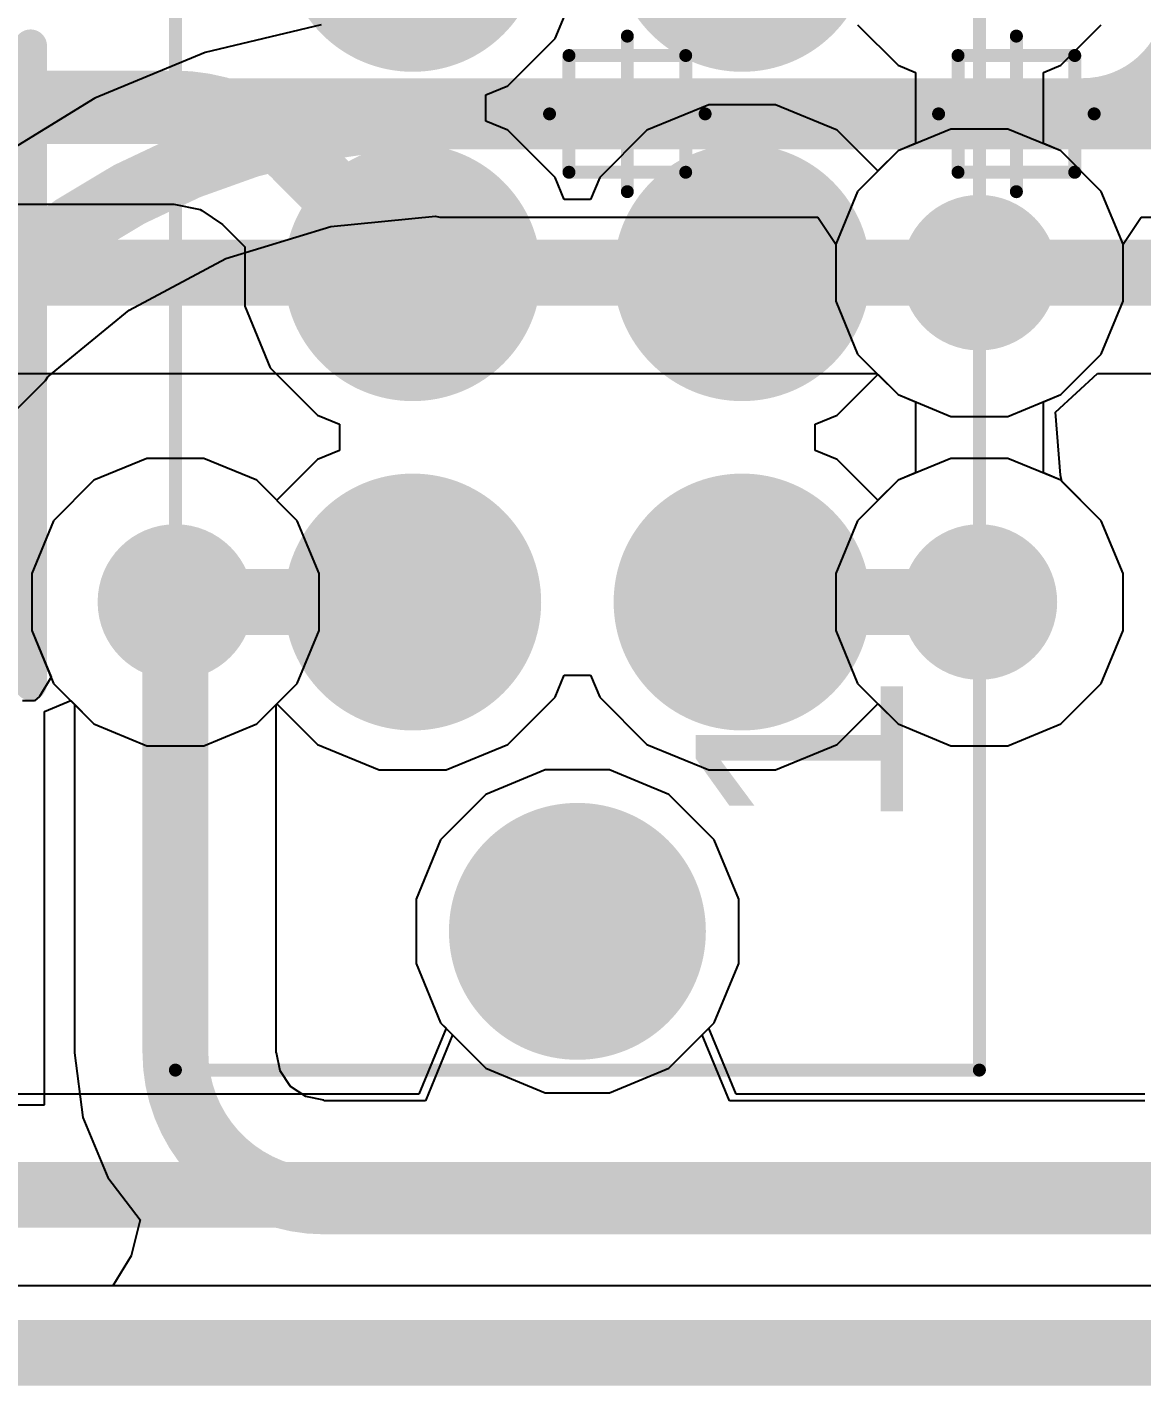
# Model space of a CAD drawing. Header units: inches. Extents: x -0.01 to 2.44, y -0.01 to 2.26.
# Drawn here: x 1.3875 to 1.5567, y -0.005 to 0.2013 of the extents above; entities that cross this region are included whole.
import ezdxf

# ---------------------------------------------------------------- set-up
doc = ezdxf.new("R2010")
doc.units = ezdxf.units.IN
doc.header["$MEASUREMENT"] = 0
for name, color, linetype in [('Board Outline', 216, 'Continuous'), ('Bottom Layer', 5, 'Continuous'), ('Bottom Solder', 6, 'Continuous'), ('GROUND', 16, 'Continuous'), ('Multi-Layer', 9, 'Continuous'), ('Pad Holes', 156, 'Continuous'), ('POWER', 76, 'Continuous'), ('SIGNAL1', 90, 'Continuous'), ('SIGNAL2', 156, 'Continuous'), ('Top Assembly', 56, 'Continuous'), ('Top Component Center', 56, 'Continuous'), ('Top Layer', 1, 'Continuous'), ('Top Overlay', 2, 'Continuous'), ('Top Paste', 8, 'Continuous'), ('Top Solder', 216, 'Continuous'), ('Via Holes', 16, 'Continuous')]:
    doc.layers.add(name, color=color, linetype=linetype)
doc.styles.add('Arial', font='', dxfattribs={"height": 0.2})
doc.styles.get('Arial').set_extended_font_data('Arial')

# ---------------------------------------------------------------- blocks, each defined once
blk = doc.blocks.new('TC2030_MCP_NL_27')
at = {"layer": 'Bottom Layer'}
h = blk.add_hatch(color=5, dxfattribs=at)
edge = h.paths.add_edge_path()
edge.add_arc((0.1, 0.04), 0.01, 0, 360)
h = blk.add_hatch(color=5, dxfattribs=at)
edge = h.paths.add_edge_path()
edge.add_arc((-0.1, 0), 0.01, 0, 360)
h = blk.add_hatch(color=5, dxfattribs=at)
edge = h.paths.add_edge_path()
edge.add_arc((0.1, -0.04), 0.01, 0, 360)
at = {"layer": 'Bottom Solder'}
h = blk.add_hatch(color=6, dxfattribs=at)
edge = h.paths.add_edge_path()
edge.add_arc((0.1, 0.04), 0.014, 0, 360)
h = blk.add_hatch(color=6, dxfattribs=at)
edge = h.paths.add_edge_path()
edge.add_arc((-0.1, 0), 0.014, 0, 360)
h = blk.add_hatch(color=6, dxfattribs=at)
edge = h.paths.add_edge_path()
edge.add_arc((0.1, -0.04), 0.014, 0, 360)
at = {"layer": 'GROUND'}
h = blk.add_hatch(color=16, dxfattribs=at)
edge = h.paths.add_edge_path()
edge.add_arc((0.1, 0.04), 0.01, 0, 360)
h = blk.add_hatch(color=16, dxfattribs=at)
edge = h.paths.add_edge_path()
edge.add_arc((-0.1, 0), 0.01, 0, 360)
h = blk.add_hatch(color=16, dxfattribs=at)
edge = h.paths.add_edge_path()
edge.add_arc((0.1, -0.04), 0.01, 0, 360)
at = {"layer": 'Multi-Layer'}
h = blk.add_hatch(color=9, dxfattribs=at)
edge = h.paths.add_edge_path()
edge.add_arc((0.1, 0.04), 0.01, 0, 360)
h = blk.add_hatch(color=9, dxfattribs=at)
edge = h.paths.add_edge_path()
edge.add_arc((-0.1, 0), 0.01, 0, 360)
h = blk.add_hatch(color=9, dxfattribs=at)
edge = h.paths.add_edge_path()
edge.add_arc((0.1, -0.04), 0.01, 0, 360)
at = {"layer": 'Pad Holes'}
h = blk.add_hatch(color=7, dxfattribs=at)
edge = h.paths.add_edge_path()
edge.add_arc((0.1, 0.04), 0.0195, 0, 360)
h = blk.add_hatch(color=7, dxfattribs=at)
edge = h.paths.add_edge_path()
edge.add_arc((-0.1, 0), 0.0195, 0, 360)
h = blk.add_hatch(color=7, dxfattribs=at)
edge = h.paths.add_edge_path()
edge.add_arc((0.1, -0.04), 0.0195, 0, 360)
at = {"layer": 'POWER'}
h = blk.add_hatch(color=76, dxfattribs=at)
edge = h.paths.add_edge_path()
edge.add_arc((0.1, 0.04), 0.01, 0, 360)
h = blk.add_hatch(color=76, dxfattribs=at)
edge = h.paths.add_edge_path()
edge.add_arc((-0.1, 0), 0.01, 0, 360)
h = blk.add_hatch(color=76, dxfattribs=at)
edge = h.paths.add_edge_path()
edge.add_arc((0.1, -0.04), 0.01, 0, 360)
at = {"layer": 'SIGNAL1'}
h = blk.add_hatch(color=90, dxfattribs=at)
edge = h.paths.add_edge_path()
edge.add_arc((0.1, 0.04), 0.01, 0, 360)
h = blk.add_hatch(color=90, dxfattribs=at)
edge = h.paths.add_edge_path()
edge.add_arc((-0.1, 0), 0.01, 0, 360)
h = blk.add_hatch(color=90, dxfattribs=at)
edge = h.paths.add_edge_path()
edge.add_arc((0.1, -0.04), 0.01, 0, 360)
at = {"layer": 'SIGNAL2'}
h = blk.add_hatch(color=156, dxfattribs=at)
edge = h.paths.add_edge_path()
edge.add_arc((0.1, 0.04), 0.01, 0, 360)
h = blk.add_hatch(color=156, dxfattribs=at)
edge = h.paths.add_edge_path()
edge.add_arc((-0.1, 0), 0.01, 0, 360)
h = blk.add_hatch(color=156, dxfattribs=at)
edge = h.paths.add_edge_path()
edge.add_arc((0.1, -0.04), 0.01, 0, 360)
at = {"layer": 'Top Layer'}
h = blk.add_hatch(color=1, dxfattribs=at)
edge = h.paths.add_edge_path()
edge.add_arc((0.1, 0.04), 0.01, 0, 360)
h = blk.add_hatch(color=1, dxfattribs=at)
edge = h.paths.add_edge_path()
edge.add_arc((-0.05, 0.025), 0.0155, 0, 360)
h = blk.add_hatch(color=1, dxfattribs=at)
edge = h.paths.add_edge_path()
edge.add_arc((0, 0.025), 0.0155, 0, 360)
h = blk.add_hatch(color=1, dxfattribs=at)
edge = h.paths.add_edge_path()
edge.add_arc((0.05, 0.025), 0.0155, 0, 360)
h = blk.add_hatch(color=1, dxfattribs=at)
edge = h.paths.add_edge_path()
edge.add_arc((-0.1, 0), 0.01, 0, 360)
h = blk.add_hatch(color=1, dxfattribs=at)
edge = h.paths.add_edge_path()
edge.add_arc((-0.05, -0.025), 0.0155, 0, 360)
h = blk.add_hatch(color=1, dxfattribs=at)
edge = h.paths.add_edge_path()
edge.add_arc((0, -0.025), 0.0155, 0, 360)
h = blk.add_hatch(color=1, dxfattribs=at)
edge = h.paths.add_edge_path()
edge.add_arc((0.05, -0.025), 0.0155, 0, 360)
h = blk.add_hatch(color=1, dxfattribs=at)
edge = h.paths.add_edge_path()
edge.add_arc((0.1, -0.04), 0.01, 0, 360)
at = {"layer": 'Top Solder'}
h = blk.add_hatch(color=216, dxfattribs=at)
edge = h.paths.add_edge_path()
edge.add_arc((0.1, 0.04), 0.014, 0, 360)
h = blk.add_hatch(color=216, dxfattribs=at)
edge = h.paths.add_edge_path()
edge.add_arc((-0.05, 0.025), 0.0195, 0, 360)
h = blk.add_hatch(color=216, dxfattribs=at)
edge = h.paths.add_edge_path()
edge.add_arc((0, 0.025), 0.0195, 0, 360)
h = blk.add_hatch(color=216, dxfattribs=at)
edge = h.paths.add_edge_path()
edge.add_arc((0.05, 0.025), 0.0195, 0, 360)
h = blk.add_hatch(color=216, dxfattribs=at)
edge = h.paths.add_edge_path()
edge.add_arc((-0.1, 0), 0.014, 0, 360)
h = blk.add_hatch(color=216, dxfattribs=at)
edge = h.paths.add_edge_path()
edge.add_arc((-0.05, -0.025), 0.0195, 0, 360)
h = blk.add_hatch(color=216, dxfattribs=at)
edge = h.paths.add_edge_path()
edge.add_arc((0, -0.025), 0.0195, 0, 360)
h = blk.add_hatch(color=216, dxfattribs=at)
edge = h.paths.add_edge_path()
edge.add_arc((0.05, -0.025), 0.0195, 0, 360)
h = blk.add_hatch(color=216, dxfattribs=at)
edge = h.paths.add_edge_path()
edge.add_arc((0.1, -0.04), 0.014, 0, 360)
at = {"layer": 'Top Overlay'}
for points in [[(-0.12106, 0.06102, 0.00197, 0.00197, 0), (-0.12106, -0.06102, 0.00197, 0.00197, 0)], [(-0.12106, 0.06102, 0.00197, 0.00197, 0), (0.12106, 0.06102, 0.00197, 0.00197, 0)], [(0.12106, 0.06102, 0.00197, 0.00197, 0), (0.12106, -0.06102, 0.00197, 0.00197, 0)], [(-0.12106, -0.06102, 0.00197, 0.00197, 0), (0.12106, -0.06102, 0.00197, 0.00197, 0)]]:
    blk.add_lwpolyline(points, format="xyseb", dxfattribs=at)
for points in [[(-0.12156, 0.06102, 0.000984, 0.000984, 1), (-0.12057, 0.06102, 0.000984, 0.000984, 1)], [(-0.12156, 0.06102, 0.000984, 0.000984, 1), (-0.12057, 0.06102, 0.000984, 0.000984, 1)], [(0.12057, 0.06102, 0.000984, 0.000984, 1), (0.12156, 0.06102, 0.000984, 0.000984, 1)], [(0.12057, 0.06102, 0.000984, 0.000984, 1), (0.12156, 0.06102, 0.000984, 0.000984, 1)], [(-0.12156, -0.06102, 0.000984, 0.000984, 1), (-0.12057, -0.06102, 0.000984, 0.000984, 1)], [(-0.12156, -0.06102, 0.000984, 0.000984, 1), (-0.12057, -0.06102, 0.000984, 0.000984, 1)], [(0.12057, -0.06102, 0.000984, 0.000984, 1), (0.12156, -0.06102, 0.000984, 0.000984, 1)], [(0.12057, -0.06102, 0.000984, 0.000984, 1), (0.12156, -0.06102, 0.000984, 0.000984, 1)]]:
    blk.add_lwpolyline(points, format="xyseb", close=True, dxfattribs=at)
at = {"layer": 'Top Overlay', "style": 'Arial'}
blk.add_text('1', height=0.0315, dxfattribs=at).set_placement((-0.08514, -0.04944))
blk = doc.blocks.new('NORA_B120_00B_28')
at = {"layer": 'Top Assembly'}
for points in [[(0.22343, 0.18209, 0.00197, 0.00197, 0), (0.22343, 0.16437, 0.00197, 0.00197, 0)], [(0.24114, 0.18209, 0.00197, 0.00197, 0), (0.22343, 0.18209, 0.00197, 0.00197, 0)], [(0.24114, 0.18209, 0.00197, 0.00197, 0), (0.24114, 0.16437, 0.00197, 0.00197, 0)], [(0.3002, 0.18209, 0.00197, 0.00197, 0), (0.28248, 0.18209, 0.00197, 0.00197, 0)], [(0.28248, 0.18209, 0.00197, 0.00197, 0), (0.28248, 0.16437, 0.00197, 0.00197, 0)], [(0.3002, 0.18209, 0.00197, 0.00197, 0), (0.3002, 0.16437, 0.00197, 0.00197, 0)], [(0.24114, 0.16437, 0.00197, 0.00197, 0), (0.22343, 0.16437, 0.00197, 0.00197, 0)], [(0.3002, 0.16437, 0.00197, 0.00197, 0), (0.28248, 0.16437, 0.00197, 0.00197, 0)]]:
    blk.add_lwpolyline(points, format="xyseb", dxfattribs=at)
for points in [[(0.22293, 0.18209, 0.000984, 0.000984, 1), (0.22392, 0.18209, 0.000984, 0.000984, 1)], [(0.22293, 0.18209, 0.000984, 0.000984, 1), (0.22392, 0.18209, 0.000984, 0.000984, 1)], [(0.24065, 0.18209, 0.000984, 0.000984, 1), (0.24163, 0.18209, 0.000984, 0.000984, 1)], [(0.24065, 0.18209, 0.000984, 0.000984, 1), (0.24163, 0.18209, 0.000984, 0.000984, 1)], [(0.28199, 0.18209, 0.000984, 0.000984, 1), (0.28297, 0.18209, 0.000984, 0.000984, 1)], [(0.28199, 0.18209, 0.000984, 0.000984, 1), (0.28297, 0.18209, 0.000984, 0.000984, 1)], [(0.29971, 0.18209, 0.000984, 0.000984, 1), (0.30069, 0.18209, 0.000984, 0.000984, 1)], [(0.29971, 0.18209, 0.000984, 0.000984, 1), (0.30069, 0.18209, 0.000984, 0.000984, 1)], [(0.22293, 0.16437, 0.000984, 0.000984, 1), (0.22392, 0.16437, 0.000984, 0.000984, 1)], [(0.22293, 0.16437, 0.000984, 0.000984, 1), (0.22392, 0.16437, 0.000984, 0.000984, 1)], [(0.24065, 0.16437, 0.000984, 0.000984, 1), (0.24163, 0.16437, 0.000984, 0.000984, 1)], [(0.24065, 0.16437, 0.000984, 0.000984, 1), (0.24163, 0.16437, 0.000984, 0.000984, 1)], [(0.28199, 0.16437, 0.000984, 0.000984, 1), (0.28297, 0.16437, 0.000984, 0.000984, 1)], [(0.28199, 0.16437, 0.000984, 0.000984, 1), (0.28297, 0.16437, 0.000984, 0.000984, 1)], [(0.29971, 0.16437, 0.000984, 0.000984, 1), (0.30069, 0.16437, 0.000984, 0.000984, 1)], [(0.29971, 0.16437, 0.000984, 0.000984, 1), (0.30069, 0.16437, 0.000984, 0.000984, 1)]]:
    blk.add_lwpolyline(points, format="xyseb", close=True, dxfattribs=at)
at = {"layer": 'Top Component Center'}
for points in [[(0.23228, 0.18504, 0.00197, 0.00197, 0), (0.23228, 0.16142, 0.00197, 0.00197, 0)], [(0.29134, 0.18504, 0.00197, 0.00197, 0), (0.29134, 0.16142, 0.00197, 0.00197, 0)], [(0.24114, 0.18209, 0.00197, 0.00197, 0), (0.22343, 0.18209, 0.00197, 0.00197, 0)], [(0.22343, 0.18209, 0.00197, 0.00197, 0), (0.22343, 0.16437, 0.00197, 0.00197, 0)], [(0.24114, 0.18209, 0.00197, 0.00197, 0), (0.24114, 0.16437, 0.00197, 0.00197, 0)], [(0.28248, 0.18209, 0.00197, 0.00197, 0), (0.28248, 0.16437, 0.00197, 0.00197, 0)], [(0.3002, 0.18209, 0.00197, 0.00197, 0), (0.28248, 0.18209, 0.00197, 0.00197, 0)], [(0.3002, 0.18209, 0.00197, 0.00197, 0), (0.3002, 0.16437, 0.00197, 0.00197, 0)], [(0.2441, 0.17323, 0.00197, 0.00197, 0), (0.22047, 0.17323, 0.00197, 0.00197, 0)], [(0.30315, 0.17323, 0.00197, 0.00197, 0), (0.27953, 0.17323, 0.00197, 0.00197, 0)], [(0.24114, 0.16437, 0.00197, 0.00197, 0), (0.22343, 0.16437, 0.00197, 0.00197, 0)], [(0.3002, 0.16437, 0.00197, 0.00197, 0), (0.28248, 0.16437, 0.00197, 0.00197, 0)]]:
    blk.add_lwpolyline(points, format="xyseb", dxfattribs=at)
for points in [[(0.23179, 0.18504, 0.000984, 0.000984, 1), (0.23278, 0.18504, 0.000984, 0.000984, 1)], [(0.29085, 0.18504, 0.000984, 0.000984, 1), (0.29183, 0.18504, 0.000984, 0.000984, 1)], [(0.22293, 0.18209, 0.000984, 0.000984, 1), (0.22392, 0.18209, 0.000984, 0.000984, 1)], [(0.22293, 0.18209, 0.000984, 0.000984, 1), (0.22392, 0.18209, 0.000984, 0.000984, 1)], [(0.24065, 0.18209, 0.000984, 0.000984, 1), (0.24163, 0.18209, 0.000984, 0.000984, 1)], [(0.24065, 0.18209, 0.000984, 0.000984, 1), (0.24163, 0.18209, 0.000984, 0.000984, 1)], [(0.28199, 0.18209, 0.000984, 0.000984, 1), (0.28297, 0.18209, 0.000984, 0.000984, 1)], [(0.28199, 0.18209, 0.000984, 0.000984, 1), (0.28297, 0.18209, 0.000984, 0.000984, 1)], [(0.29971, 0.18209, 0.000984, 0.000984, 1), (0.30069, 0.18209, 0.000984, 0.000984, 1)], [(0.29971, 0.18209, 0.000984, 0.000984, 1), (0.30069, 0.18209, 0.000984, 0.000984, 1)], [(0.21998, 0.17323, 0.000984, 0.000984, 1), (0.22097, 0.17323, 0.000984, 0.000984, 1)], [(0.2436, 0.17323, 0.000984, 0.000984, 1), (0.24459, 0.17323, 0.000984, 0.000984, 1)], [(0.27904, 0.17323, 0.000984, 0.000984, 1), (0.28002, 0.17323, 0.000984, 0.000984, 1)], [(0.30266, 0.17323, 0.000984, 0.000984, 1), (0.30364, 0.17323, 0.000984, 0.000984, 1)], [(0.22293, 0.16437, 0.000984, 0.000984, 1), (0.22392, 0.16437, 0.000984, 0.000984, 1)], [(0.22293, 0.16437, 0.000984, 0.000984, 1), (0.22392, 0.16437, 0.000984, 0.000984, 1)], [(0.24065, 0.16437, 0.000984, 0.000984, 1), (0.24163, 0.16437, 0.000984, 0.000984, 1)], [(0.24065, 0.16437, 0.000984, 0.000984, 1), (0.24163, 0.16437, 0.000984, 0.000984, 1)], [(0.28199, 0.16437, 0.000984, 0.000984, 1), (0.28297, 0.16437, 0.000984, 0.000984, 1)], [(0.28199, 0.16437, 0.000984, 0.000984, 1), (0.28297, 0.16437, 0.000984, 0.000984, 1)], [(0.29971, 0.16437, 0.000984, 0.000984, 1), (0.30069, 0.16437, 0.000984, 0.000984, 1)], [(0.29971, 0.16437, 0.000984, 0.000984, 1), (0.30069, 0.16437, 0.000984, 0.000984, 1)], [(0.23179, 0.16142, 0.000984, 0.000984, 1), (0.23278, 0.16142, 0.000984, 0.000984, 1)], [(0.29085, 0.16142, 0.000984, 0.000984, 1), (0.29183, 0.16142, 0.000984, 0.000984, 1)]]:
    blk.add_lwpolyline(points, format="xyseb", close=True, dxfattribs=at)
blk = doc.blocks.new('SKRPABE010_36')
at = {"layer": 'Top Layer'}
for points in [[(-0.10236, 0.05512), (-0.06102, 0.05512), (-0.06102, 0.02953), (-0.10236, 0.02953)], [(0.06102, 0.05512), (0.10236, 0.05512), (0.10236, 0.02953), (0.06102, 0.02953)], [(-0.10236, -0.02953), (-0.06102, -0.02953), (-0.06102, -0.05512), (-0.10236, -0.05512)], [(0.06102, -0.02953), (0.10236, -0.02953), (0.10236, -0.05512), (0.06102, -0.05512)]]:
    blk.add_hatch(color=1, dxfattribs=at).paths.add_polyline_path(points)
at = {"layer": 'Top Paste'}
for points in [[(-0.10236, 0.05512), (-0.06102, 0.05512), (-0.06102, 0.02953), (-0.10236, 0.02953)], [(0.06102, 0.05512), (0.10236, 0.05512), (0.10236, 0.02953), (0.06102, 0.02953)], [(-0.10236, -0.02953), (-0.06102, -0.02953), (-0.06102, -0.05512), (-0.10236, -0.05512)], [(0.06102, -0.02953), (0.10236, -0.02953), (0.10236, -0.05512), (0.06102, -0.05512)]]:
    blk.add_hatch(color=8, dxfattribs=at).paths.add_polyline_path(points)
at = {"layer": 'Top Solder'}
for points in [[(-0.10636, 0.05912), (-0.05702, 0.05912), (-0.05702, 0.02553), (-0.10636, 0.02553)], [(0.05702, 0.05912), (0.10636, 0.05912), (0.10636, 0.02553), (0.05702, 0.02553)], [(-0.10636, -0.02553), (-0.05702, -0.02553), (-0.05702, -0.05912), (-0.10636, -0.05912)], [(0.05702, -0.02553), (0.10636, -0.02553), (0.10636, -0.05912), (0.05702, -0.05912)]]:
    blk.add_hatch(color=216, dxfattribs=at).paths.add_polyline_path(points)
at = {"layer": 'Top Overlay'}
for points in [[(0.04843, 0.06299, 0.005, 0.005, 0), (-0.04843, 0.06299, 0.005, 0.005, 0)], [(0.04843, -0.06299, 0.005, 0.005, 0), (-0.04843, -0.06299, 0.005, 0.005, 0)]]:
    blk.add_lwpolyline(points, format="xyseb", dxfattribs=at)
for points in [[(-0.04968, 0.06299, 0.0025, 0.0025, 1), (-0.04718, 0.06299, 0.0025, 0.0025, 1)], [(0.04718, 0.06299, 0.0025, 0.0025, 1), (0.04968, 0.06299, 0.0025, 0.0025, 1)], [(-0.11206, 0.044, 0.00787, 0.00787, 1), (-0.11994, 0.044, 0.00787, 0.00787, 1)], [(-0.12191, 0.044, 0.00394, 0.00394, 1), (-0.11797, 0.044, 0.00394, 0.00394, 1)], [(-0.11403, 0.044, 0.00394, 0.00394, 1), (-0.11009, 0.044, 0.00394, 0.00394, 1)], [(-0.04968, -0.06299, 0.0025, 0.0025, 1), (-0.04718, -0.06299, 0.0025, 0.0025, 1)], [(0.04718, -0.06299, 0.0025, 0.0025, 1), (0.04968, -0.06299, 0.0025, 0.0025, 1)]]:
    blk.add_lwpolyline(points, format="xyseb", close=True, dxfattribs=at)

msp = doc.modelspace()

# ---------------------------------------------------------------- hatches: boundary and pattern name
at = {"layer": 'Bottom Layer'}
h = msp.add_hatch(color=5, dxfattribs=at)
edge = h.paths.add_edge_path()
edge.add_arc((1.53202, 0.164), 0.01181, 0, 360)
h = msp.add_hatch(color=5, dxfattribs=at)
edge = h.paths.add_edge_path()
edge.add_arc((1.40998, 0.114), 0.01181, 0, 360)
h = msp.add_hatch(color=5, dxfattribs=at)
edge = h.paths.add_edge_path()
edge.add_arc((1.53202, 0.114), 0.01181, 0, 360)
at = {"layer": 'GROUND'}
h = msp.add_hatch(color=16, dxfattribs=at)
edge = h.paths.add_edge_path()
edge.add_arc((1.53202, 0.164), 0.01181, 0, 360)
h = msp.add_hatch(color=16, dxfattribs=at)
edge = h.paths.add_edge_path()
edge.add_arc((1.40998, 0.114), 0.01181, 0, 360)
h = msp.add_hatch(color=16, dxfattribs=at)
edge = h.paths.add_edge_path()
edge.add_arc((1.53202, 0.114), 0.01181, 0, 360)
at = {"layer": 'POWER'}
h = msp.add_hatch(color=76, dxfattribs=at)
edge = h.paths.add_edge_path()
edge.add_arc((1.53202, 0.164), 0.01181, 0, 360)
h = msp.add_hatch(color=76, dxfattribs=at)
edge = h.paths.add_edge_path()
edge.add_arc((1.40998, 0.114), 0.01181, 0, 360)
h = msp.add_hatch(color=76, dxfattribs=at)
edge = h.paths.add_edge_path()
edge.add_arc((1.53202, 0.114), 0.01181, 0, 360)
at = {"layer": 'SIGNAL1'}
h = msp.add_hatch(color=90, dxfattribs=at)
edge = h.paths.add_edge_path()
edge.add_arc((1.53202, 0.164), 0.01181, 0, 360)
h = msp.add_hatch(color=90, dxfattribs=at)
edge = h.paths.add_edge_path()
edge.add_arc((1.40998, 0.114), 0.01181, 0, 360)
h = msp.add_hatch(color=90, dxfattribs=at)
edge = h.paths.add_edge_path()
edge.add_arc((1.53202, 0.114), 0.01181, 0, 360)
at = {"layer": 'SIGNAL2'}
h = msp.add_hatch(color=156, dxfattribs=at)
edge = h.paths.add_edge_path()
edge.add_arc((1.53202, 0.164), 0.01181, 0, 360)
h = msp.add_hatch(color=156, dxfattribs=at)
edge = h.paths.add_edge_path()
edge.add_arc((1.40998, 0.114), 0.01181, 0, 360)
h = msp.add_hatch(color=156, dxfattribs=at)
edge = h.paths.add_edge_path()
edge.add_arc((1.53202, 0.114), 0.01181, 0, 360)
at = {"layer": 'Top Layer'}
h = msp.add_hatch(color=1, dxfattribs=at)
edge = h.paths.add_edge_path()
edge.add_arc((1.53202, 0.164), 0.01181, 0, 360)
h = msp.add_hatch(color=1, dxfattribs=at)
edge = h.paths.add_edge_path()
edge.add_arc((1.40998, 0.114), 0.01181, 0, 360)
h = msp.add_hatch(color=1, dxfattribs=at)
edge = h.paths.add_edge_path()
edge.add_arc((1.53202, 0.114), 0.01181, 0, 360)
at = {"layer": 'Via Holes'}
h = msp.add_hatch(color=7, dxfattribs=at)
edge = h.paths.add_edge_path()
edge.add_arc((1.53202, 0.164), 0.00591, 0, 360)
h = msp.add_hatch(color=7, dxfattribs=at)
edge = h.paths.add_edge_path()
edge.add_arc((1.40998, 0.114), 0.00591, 0, 360)
h = msp.add_hatch(color=7, dxfattribs=at)
edge = h.paths.add_edge_path()
edge.add_arc((1.53202, 0.114), 0.00591, 0, 360)

# ---------------------------------------------------------------- linework, layer by layer
at = {"layer": 'Board Outline'}
msp.add_lwpolyline([(0, 0, 0.01, 0.01, 0), (2.04724, 0, 0.01, 0.01, 0)], format="xyseb", dxfattribs=at)
at = {"layer": 'Bottom Layer'}
for p, q in [((1.52769, 0.18581), (1.51967, 0.18249)), ((1.53636, 0.18581), (1.52769, 0.18581)), ((1.54438, 0.18249), (1.53636, 0.18581)), ((1.51967, 0.18249), (1.51353, 0.17635)), ((1.55051, 0.17635), (1.54438, 0.18249)), ((1.51353, 0.17635), (1.51021, 0.16834)), ((1.55383, 0.16834), (1.55051, 0.17635)), ((1.51021, 0.16834), (1.51021, 0.15966)), ((1.55383, 0.15966), (1.55383, 0.16834)), ((1.51021, 0.15966), (1.51353, 0.15165)), ((1.55051, 0.15165), (1.55383, 0.15966)), ((1.51353, 0.15165), (1.51967, 0.14551)), ((1.54438, 0.14551), (1.55051, 0.15165)), ((1.51967, 0.14551), (1.52769, 0.14219)), ((1.53636, 0.14219), (1.54438, 0.14551)), ((1.52769, 0.14219), (1.53636, 0.14219)), ((1.40564, 0.13581), (1.39762, 0.13249)), ((1.41431, 0.13581), (1.40564, 0.13581)), ((1.42233, 0.13249), (1.41431, 0.13581)), ((1.52769, 0.13581), (1.51967, 0.13249)), ((1.53636, 0.13581), (1.52769, 0.13581)), ((1.54438, 0.13249), (1.53636, 0.13581)), ((1.39762, 0.13249), (1.39149, 0.12635)), ((1.42847, 0.12635), (1.42233, 0.13249)), ((1.51967, 0.13249), (1.51353, 0.12635)), ((1.55051, 0.12635), (1.54438, 0.13249)), ((1.39149, 0.12635), (1.38817, 0.11834)), ((1.43179, 0.11834), (1.42847, 0.12635)), ((1.51353, 0.12635), (1.51021, 0.11834)), ((1.55383, 0.11834), (1.55051, 0.12635)), ((1.38817, 0.11834), (1.38817, 0.10966)), ((1.43179, 0.10966), (1.43179, 0.11834)), ((1.51021, 0.11834), (1.51021, 0.10966)), ((1.55383, 0.10966), (1.55383, 0.11834)), ((1.38817, 0.10966), (1.39149, 0.10165)), ((1.42847, 0.10165), (1.43179, 0.10966)), ((1.51021, 0.10966), (1.51353, 0.10165)), ((1.55051, 0.10165), (1.55383, 0.10966)), ((1.39149, 0.10165), (1.39762, 0.09551)), ((1.42233, 0.09551), (1.42847, 0.10165)), ((1.51353, 0.10165), (1.51967, 0.09551)), ((1.54438, 0.09551), (1.55051, 0.10165)), ((1.39762, 0.09551), (1.40564, 0.09219)), ((1.41431, 0.09219), (1.42233, 0.09551)), ((1.51967, 0.09551), (1.52769, 0.09219)), ((1.53636, 0.09219), (1.54438, 0.09551)), ((1.40564, 0.09219), (1.41431, 0.09219)), ((1.52769, 0.09219), (1.53636, 0.09219)), ((1.46613, 0.0885), (1.45712, 0.08477)), ((1.47587, 0.0885), (1.46613, 0.0885)), ((1.48488, 0.08477), (1.47587, 0.0885)), ((1.45712, 0.08477), (1.45023, 0.07788)), ((1.49177, 0.07788), (1.48488, 0.08477)), ((1.45023, 0.07788), (1.4465, 0.06887)), ((1.4955, 0.06887), (1.49177, 0.07788)), ((1.4465, 0.06887), (1.4465, 0.05913)), ((1.4955, 0.05913), (1.4955, 0.06887)), ((1.4465, 0.05913), (1.45023, 0.05012)), ((1.49177, 0.05012), (1.4955, 0.05913)), ((1.45023, 0.05012), (1.45712, 0.04323)), ((1.48488, 0.04323), (1.49177, 0.05012)), ((1.45712, 0.04323), (1.46613, 0.0395)), ((1.47587, 0.0395), (1.48488, 0.04323)), ((1.46613, 0.0395), (1.47587, 0.0395)), ((2.03705, 0.0102), (0.0102, 0.0102))]:
    msp.add_line(p, q, dxfattribs=at)
at = {"layer": 'GROUND'}
for p, q in [((1.52769, 0.18581), (1.51967, 0.18249)), ((1.53636, 0.18581), (1.52769, 0.18581)), ((1.54438, 0.18249), (1.53636, 0.18581)), ((1.51967, 0.18249), (1.51353, 0.17635)), ((1.55051, 0.17635), (1.54438, 0.18249)), ((1.51353, 0.17635), (1.51021, 0.16834)), ((1.55383, 0.16834), (1.55051, 0.17635)), ((1.51021, 0.16834), (1.51021, 0.15966)), ((1.55383, 0.15966), (1.55383, 0.16834)), ((1.51021, 0.15966), (1.51353, 0.15165)), ((1.55051, 0.15165), (1.55383, 0.15966)), ((1.51353, 0.15165), (1.51967, 0.14551)), ((1.54438, 0.14551), (1.55051, 0.15165)), ((1.51967, 0.14551), (1.52232, 0.14441)), ((1.52232, 0.14441), (1.52232, 0.13359)), ((1.54173, 0.14441), (1.54438, 0.14551)), ((1.54173, 0.13359), (1.54173, 0.14441)), ((1.40564, 0.13581), (1.39762, 0.13249)), ((1.41431, 0.13581), (1.40564, 0.13581)), ((1.42233, 0.13249), (1.41431, 0.13581)), ((1.39762, 0.13249), (1.39149, 0.12635)), ((1.42847, 0.12635), (1.42233, 0.13249)), ((1.51967, 0.13249), (1.51353, 0.12635)), ((1.52232, 0.13359), (1.51967, 0.13249)), ((1.54438, 0.13249), (1.54173, 0.13359)), ((1.55051, 0.12635), (1.54438, 0.13249)), ((1.39149, 0.12635), (1.38817, 0.11834)), ((1.43179, 0.11834), (1.42847, 0.12635)), ((1.51353, 0.12635), (1.51021, 0.11834)), ((1.55383, 0.11834), (1.55051, 0.12635)), ((1.38817, 0.11834), (1.38817, 0.10966)), ((1.43179, 0.10966), (1.43179, 0.11834)), ((1.51021, 0.11834), (1.51021, 0.10966)), ((1.55383, 0.10966), (1.55383, 0.11834)), ((1.38817, 0.10966), (1.39149, 0.10165)), ((1.42847, 0.10165), (1.43179, 0.10966)), ((1.51021, 0.10966), (1.51353, 0.10165)), ((1.55051, 0.10165), (1.55383, 0.10966)), ((1.39149, 0.10165), (1.39762, 0.09551)), ((1.42233, 0.09551), (1.42847, 0.10165)), ((1.51353, 0.10165), (1.51967, 0.09551)), ((1.54438, 0.09551), (1.55051, 0.10165)), ((1.39762, 0.09551), (1.40564, 0.09219)), ((1.41431, 0.09219), (1.42233, 0.09551)), ((1.51967, 0.09551), (1.52769, 0.09219)), ((1.53636, 0.09219), (1.54438, 0.09551)), ((1.40564, 0.09219), (1.41431, 0.09219)), ((1.52769, 0.09219), (1.53636, 0.09219)), ((1.46613, 0.0885), (1.45712, 0.08477)), ((1.47587, 0.0885), (1.46613, 0.0885)), ((1.48488, 0.08477), (1.47587, 0.0885)), ((1.45712, 0.08477), (1.45023, 0.07788)), ((1.49177, 0.07788), (1.48488, 0.08477)), ((1.45023, 0.07788), (1.4465, 0.06887)), ((1.4955, 0.06887), (1.49177, 0.07788)), ((1.4465, 0.06887), (1.4465, 0.05913)), ((1.4955, 0.05913), (1.4955, 0.06887)), ((1.4465, 0.05913), (1.45023, 0.05012)), ((1.49177, 0.05012), (1.4955, 0.05913)), ((1.45023, 0.05012), (1.45712, 0.04323)), ((1.48488, 0.04323), (1.49177, 0.05012)), ((1.45712, 0.04323), (1.46613, 0.0395)), ((1.47587, 0.0395), (1.48488, 0.04323)), ((1.46613, 0.0395), (1.47587, 0.0395)), ((2.03705, 0.0102), (0.0102, 0.0102))]:
    msp.add_line(p, q, dxfattribs=at)
at = {"layer": 'POWER'}
for p, q in [((1.51353, 0.20165), (1.51967, 0.19551)), ((1.54438, 0.19551), (1.55051, 0.20165)), ((1.51967, 0.19551), (1.52232, 0.19441)), ((1.52232, 0.19441), (1.52232, 0.18359)), ((1.54173, 0.19441), (1.54438, 0.19551)), ((1.54173, 0.18359), (1.54173, 0.19441)), ((1.52232, 0.18359), (1.51967, 0.18249)), ((1.54438, 0.18249), (1.54173, 0.18359)), ((1.51967, 0.18249), (1.51353, 0.17635)), ((1.55051, 0.17635), (1.54438, 0.18249)), ((1.51353, 0.17635), (1.51021, 0.16834)), ((1.55383, 0.16834), (1.55051, 0.17635)), ((1.51021, 0.16834), (1.51021, 0.15966)), ((1.55383, 0.15966), (1.55383, 0.16834)), ((1.51021, 0.15966), (1.51353, 0.15165)), ((1.55051, 0.15165), (1.55383, 0.15966)), ((1.51353, 0.15165), (1.51967, 0.14551)), ((1.54438, 0.14551), (1.55051, 0.15165)), ((1.51967, 0.14551), (1.52769, 0.14219)), ((1.53636, 0.14219), (1.54438, 0.14551)), ((1.52769, 0.14219), (1.53636, 0.14219)), ((1.40564, 0.13581), (1.39762, 0.13249)), ((1.41431, 0.13581), (1.40564, 0.13581)), ((1.42233, 0.13249), (1.41431, 0.13581)), ((1.39762, 0.13249), (1.39149, 0.12635)), ((1.42847, 0.12635), (1.42233, 0.13249)), ((1.39149, 0.12635), (1.38817, 0.11834)), ((1.43179, 0.11834), (1.42847, 0.12635)), ((1.38817, 0.11834), (1.38817, 0.10966)), ((1.43179, 0.10966), (1.43179, 0.11834)), ((1.38817, 0.10966), (1.39149, 0.10165)), ((1.42847, 0.10165), (1.43179, 0.10966)), ((1.39149, 0.10165), (1.39762, 0.09551)), ((1.42233, 0.09551), (1.42847, 0.10165)), ((1.39762, 0.09551), (1.40564, 0.09219)), ((1.41431, 0.09219), (1.42233, 0.09551)), ((1.40564, 0.09219), (1.41431, 0.09219)), ((1.46613, 0.0885), (1.45712, 0.08477)), ((1.47587, 0.0885), (1.46613, 0.0885)), ((1.48488, 0.08477), (1.47587, 0.0885)), ((1.45712, 0.08477), (1.45023, 0.07788)), ((1.49177, 0.07788), (1.48488, 0.08477)), ((1.45023, 0.07788), (1.4465, 0.06887)), ((1.4955, 0.06887), (1.49177, 0.07788)), ((1.4465, 0.06887), (1.4465, 0.05913)), ((1.4955, 0.05913), (1.4955, 0.06887)), ((1.4465, 0.05913), (1.45023, 0.05012)), ((1.49177, 0.05012), (1.4955, 0.05913)), ((1.45023, 0.05012), (1.45712, 0.04323)), ((1.48488, 0.04323), (1.49177, 0.05012)), ((1.45712, 0.04323), (1.46613, 0.0395)), ((1.47587, 0.0395), (1.48488, 0.04323)), ((1.46613, 0.0395), (1.47587, 0.0395)), ((2.03705, 0.0102), (0.35368, 0.0102))]:
    msp.add_line(p, q, dxfattribs=at)
at = {"layer": 'SIGNAL1'}
for p, q in [((1.29323, 0.14871), (1.51647, 0.14871)), ((1.51647, 0.14871), (1.51967, 0.14551)), ((1.54357, 0.14283), (1.54995, 0.14871)), ((1.54995, 0.14871), (1.60143, 0.14871)), ((1.51967, 0.14551), (1.52232, 0.14441)), ((1.52232, 0.14441), (1.52232, 0.13359)), ((1.54432, 0.13324), (1.54357, 0.14283)), ((1.40564, 0.13581), (1.39762, 0.13249)), ((1.41431, 0.13581), (1.40564, 0.13581)), ((1.42233, 0.13249), (1.41431, 0.13581)), ((1.39762, 0.13249), (1.39149, 0.12635)), ((1.42847, 0.12635), (1.42233, 0.13249)), ((1.51967, 0.13249), (1.51353, 0.12635)), ((1.52232, 0.13359), (1.51967, 0.13249)), ((1.54455, 0.13232), (1.54432, 0.13324)), ((1.55051, 0.12635), (1.54455, 0.13232)), ((1.39149, 0.12635), (1.38817, 0.11834)), ((1.43179, 0.11834), (1.42847, 0.12635)), ((1.51353, 0.12635), (1.51021, 0.11834)), ((1.55383, 0.11834), (1.55051, 0.12635)), ((1.38817, 0.11834), (1.38817, 0.10966)), ((1.43179, 0.10966), (1.43179, 0.11834)), ((1.51021, 0.11834), (1.51021, 0.10966)), ((1.55383, 0.10966), (1.55383, 0.11834)), ((1.38817, 0.10966), (1.39149, 0.10165)), ((1.42847, 0.10165), (1.43179, 0.10966)), ((1.51021, 0.10966), (1.51353, 0.10165)), ((1.55051, 0.10165), (1.55383, 0.10966)), ((1.39149, 0.10165), (1.39468, 0.09845)), ((1.42527, 0.09845), (1.42847, 0.10165)), ((1.51353, 0.10165), (1.51967, 0.09551)), ((1.54438, 0.09551), (1.55051, 0.10165)), ((1.39468, 0.09845), (1.39468, 0.04555)), ((1.42527, 0.04555), (1.42527, 0.09845)), ((1.51967, 0.09551), (1.52769, 0.09219)), ((1.53636, 0.09219), (1.54438, 0.09551)), ((1.52769, 0.09219), (1.53636, 0.09219)), ((1.46613, 0.0885), (1.45712, 0.08477)), ((1.47587, 0.0885), (1.46613, 0.0885)), ((1.48488, 0.08477), (1.47587, 0.0885)), ((1.45712, 0.08477), (1.45023, 0.07788)), ((1.49177, 0.07788), (1.48488, 0.08477)), ((1.45023, 0.07788), (1.4465, 0.06887)), ((1.4955, 0.06887), (1.49177, 0.07788)), ((1.4465, 0.06887), (1.4465, 0.05913)), ((1.4955, 0.05913), (1.4955, 0.06887)), ((1.4465, 0.05913), (1.45023, 0.05012)), ((1.49177, 0.05012), (1.4955, 0.05913)), ((1.45023, 0.05012), (1.45206, 0.04829)), ((1.48994, 0.04829), (1.49177, 0.05012)), ((1.45206, 0.04829), (1.44792, 0.03829)), ((1.49408, 0.03829), (1.48994, 0.04829)), ((1.39468, 0.04555), (1.39465, 0.04555)), ((1.39465, 0.04555), (1.39594, 0.03575)), ((1.42534, 0.04555), (1.42527, 0.04555)), ((1.42589, 0.0428), (1.42534, 0.04555)), ((1.42744, 0.04047), (1.42589, 0.0428)), ((1.42978, 0.03891), (1.42744, 0.04047)), ((1.43253, 0.03836), (1.42978, 0.03891)), ((1.43253, 0.03829), (1.43253, 0.03836)), ((1.44792, 0.03829), (1.43253, 0.03829)), ((1.55714, 0.03829), (1.49408, 0.03829)), ((1.39594, 0.03575), (1.39973, 0.02661)), ((1.39973, 0.02661), (1.40465, 0.0202)), ((1.40465, 0.0202), (1.40327, 0.01472)), ((1.40327, 0.01472), (1.40049, 0.0102)), ((1.40049, 0.0102), (0.0102, 0.0102))]:
    msp.add_line(p, q, dxfattribs=at)
for points in [[(1.5652, 0.20602, 0.01, 0.01, -0.414214), (1.54771, 0.18853, 0.01, 0.01, 0)], [(1.32579, 0.18853, 0.01, 0.01, 0), (1.54771, 0.18853, 0.01, 0.01, 0)], [(1.27768, 0.164, 0.01, 0.01, 0), (1.53202, 0.164, 0.01, 0.01, 0)], [(1.53202, 0.164, 0.01, 0.01, 0), (1.716, 0.164, 0.01, 0.01, 0)], [(1.40998, 0.04555, 0.01, 0.01, 0), (1.40998, 0.114, 0.01, 0.01, 0)], [(1.43253, 0.023, 0.01, 0.01, -0.414214), (1.40998, 0.04555, 0.01, 0.01, 0)], [(1.43253, 0.023, 0.01, 0.01, 0), (1.64026, 0.023, 0.01, 0.01, 0)]]:
    msp.add_lwpolyline(points, format="xyseb", dxfattribs=at)
for points in [[(1.54521, 0.18853, 0.005, 0.005, 1), (1.55021, 0.18853, 0.005, 0.005, 1)], [(1.54521, 0.18853, 0.005, 0.005, 1), (1.55021, 0.18853, 0.005, 0.005, 1)], [(1.52952, 0.164, 0.005, 0.005, 1), (1.53452, 0.164, 0.005, 0.005, 1)], [(1.52952, 0.164, 0.005, 0.005, 1), (1.53452, 0.164, 0.005, 0.005, 1)], [(1.40748, 0.114, 0.005, 0.005, 1), (1.41248, 0.114, 0.005, 0.005, 1)], [(1.40748, 0.04555, 0.005, 0.005, 1), (1.41248, 0.04555, 0.005, 0.005, 1)], [(1.40748, 0.04555, 0.005, 0.005, 1), (1.41248, 0.04555, 0.005, 0.005, 1)], [(1.43003, 0.023, 0.005, 0.005, 1), (1.43503, 0.023, 0.005, 0.005, 1)], [(1.43003, 0.023, 0.005, 0.005, 1), (1.43503, 0.023, 0.005, 0.005, 1)]]:
    msp.add_lwpolyline(points, format="xyseb", close=True, dxfattribs=at)
at = {"layer": 'SIGNAL2'}
for p, q in [((1.43209, 0.20165), (1.41449, 0.19743)), ((1.41449, 0.19743), (1.39777, 0.1905)), ((1.39777, 0.1905), (1.38233, 0.18104)), ((1.43357, 0.17099), (1.44945, 0.17256)), ((1.44945, 0.17256), (1.45014, 0.17242)), ((1.45014, 0.17242), (1.50748, 0.17242)), ((1.50748, 0.17242), (1.51021, 0.16834)), ((1.55383, 0.16834), (1.55656, 0.17242)), ((1.55656, 0.17242), (1.60143, 0.17242)), ((1.41764, 0.16616), (1.43357, 0.17099)), ((1.51021, 0.16834), (1.51021, 0.15966)), ((1.55383, 0.15966), (1.55383, 0.16834)), ((1.40296, 0.15831), (1.41764, 0.16616)), ((1.51021, 0.15966), (1.51353, 0.15165)), ((1.55051, 0.15165), (1.55383, 0.15966)), ((1.39063, 0.14819), (1.40296, 0.15831)), ((1.51353, 0.15165), (1.51967, 0.14551)), ((1.54438, 0.14551), (1.55051, 0.15165)), ((1.36981, 0.12719), (1.39024, 0.14761)), ((1.39024, 0.14761), (1.39063, 0.14819)), ((1.51967, 0.14551), (1.52232, 0.14441)), ((1.52232, 0.14441), (1.52232, 0.13359)), ((1.54173, 0.14441), (1.54438, 0.14551)), ((1.54173, 0.13359), (1.54173, 0.14441)), ((1.40564, 0.13581), (1.39762, 0.13249)), ((1.41431, 0.13581), (1.40564, 0.13581)), ((1.42233, 0.13249), (1.41431, 0.13581)), ((1.39762, 0.13249), (1.39149, 0.12635)), ((1.42847, 0.12635), (1.42233, 0.13249)), ((1.51967, 0.13249), (1.51353, 0.12635)), ((1.52232, 0.13359), (1.51967, 0.13249)), ((1.54438, 0.13249), (1.54173, 0.13359)), ((1.55051, 0.12635), (1.54438, 0.13249)), ((1.39149, 0.12635), (1.38817, 0.11834)), ((1.43179, 0.11834), (1.42847, 0.12635)), ((1.51353, 0.12635), (1.51021, 0.11834)), ((1.55383, 0.11834), (1.55051, 0.12635)), ((1.38817, 0.11834), (1.38817, 0.10966)), ((1.43179, 0.10966), (1.43179, 0.11834)), ((1.51021, 0.11834), (1.51021, 0.10966)), ((1.55383, 0.10966), (1.55383, 0.11834)), ((1.38817, 0.10966), (1.39149, 0.10165)), ((1.42847, 0.10165), (1.43179, 0.10966)), ((1.51021, 0.10966), (1.51353, 0.10165)), ((1.55051, 0.10165), (1.55383, 0.10966)), ((1.39149, 0.10165), (1.39762, 0.09551)), ((1.42233, 0.09551), (1.42847, 0.10165)), ((1.51353, 0.10165), (1.51967, 0.09551)), ((1.54438, 0.09551), (1.55051, 0.10165)), ((1.39762, 0.09551), (1.40564, 0.09219)), ((1.41431, 0.09219), (1.42233, 0.09551)), ((1.51967, 0.09551), (1.52769, 0.09219)), ((1.53636, 0.09219), (1.54438, 0.09551)), ((1.40564, 0.09219), (1.41431, 0.09219)), ((1.52769, 0.09219), (1.53636, 0.09219)), ((1.46613, 0.0885), (1.45712, 0.08477)), ((1.47587, 0.0885), (1.46613, 0.0885)), ((1.48488, 0.08477), (1.47587, 0.0885)), ((1.45712, 0.08477), (1.45023, 0.07788)), ((1.49177, 0.07788), (1.48488, 0.08477)), ((1.45023, 0.07788), (1.4465, 0.06887)), ((1.4955, 0.06887), (1.49177, 0.07788)), ((1.4465, 0.06887), (1.4465, 0.05913)), ((1.4955, 0.05913), (1.4955, 0.06887)), ((1.4465, 0.05913), (1.45023, 0.05012)), ((1.49177, 0.05012), (1.4955, 0.05913)), ((1.45023, 0.05012), (1.45106, 0.04929)), ((1.49094, 0.04929), (1.49177, 0.05012)), ((1.45106, 0.04929), (1.44692, 0.03929)), ((1.49508, 0.03929), (1.49094, 0.04929)), ((1.44692, 0.03929), (1.08777, 0.03929)), ((1.55714, 0.03929), (1.49508, 0.03929))]:
    msp.add_line(p, q, dxfattribs=at)
for points in [[(1.37943, 0.15843, 0.01, 0.01, -0.198912), (1.45014, 0.18772, 0.01, 0.01, 0)], [(1.45014, 0.18772, 0.01, 0.01, 0), (1.73255, 0.18772, 0.01, 0.01, 0)], [(1.08602, 0.024, 0.01, 0.01, 0), (2.00457, 0.024, 0.01, 0.01, 0)]]:
    msp.add_lwpolyline(points, format="xyseb", dxfattribs=at)
msp.add_lwpolyline([(1.44764, 0.18772, 0.005, 0.005, 1), (1.45264, 0.18772, 0.005, 0.005, 1)], format="xyseb", close=True, dxfattribs=at)
msp.add_lwpolyline([(1.44764, 0.18772, 0.005, 0.005, 1), (1.45264, 0.18772, 0.005, 0.005, 1)], format="xyseb", close=True, dxfattribs=at)
at = {"layer": 'Top Layer'}
for p, q in [((1.46762, 0.19956), (1.4715, 0.20893)), ((1.46044, 0.19238), (1.46762, 0.19956)), ((1.45711, 0.191), (1.46044, 0.19238)), ((1.45711, 0.187), (1.45711, 0.191)), ((1.49093, 0.1895), (1.48156, 0.18562)), ((1.50107, 0.1895), (1.49093, 0.1895)), ((1.51044, 0.18562), (1.50107, 0.1895)), ((1.46044, 0.18562), (1.45711, 0.187)), ((1.52769, 0.18581), (1.51967, 0.18249)), ((1.53636, 0.18581), (1.52769, 0.18581)), ((1.54438, 0.18249), (1.53636, 0.18581)), ((1.46762, 0.17844), (1.46044, 0.18562)), ((1.48156, 0.18562), (1.47438, 0.17844)), ((1.51662, 0.17944), (1.51044, 0.18562)), ((1.51967, 0.18249), (1.51662, 0.17944)), ((1.55051, 0.17635), (1.54438, 0.18249)), ((1.469, 0.17511), (1.46762, 0.17844)), ((1.47438, 0.17844), (1.473, 0.17511)), ((1.55383, 0.16834), (1.55051, 0.17635)), ((1.34019, 0.17439), (1.40976, 0.17439)), ((1.40976, 0.17439), (1.40976, 0.17439)), ((1.40976, 0.17439), (1.41373, 0.17359)), ((1.41373, 0.17359), (1.41399, 0.17343)), ((1.41399, 0.17343), (1.41712, 0.17132)), ((1.473, 0.17511), (1.469, 0.17511)), ((1.41712, 0.17132), (1.41995, 0.1685)), ((1.41995, 0.1685), (1.4205, 0.16794)), ((1.4205, 0.16794), (1.4205, 0.15893)), ((1.55383, 0.15966), (1.55383, 0.16834)), ((1.4205, 0.15893), (1.42438, 0.14956)), ((1.55051, 0.15165), (1.55383, 0.15966)), ((1.54438, 0.14551), (1.55051, 0.15165)), ((1.42438, 0.14956), (1.43156, 0.14238)), ((1.51044, 0.14238), (1.51662, 0.14856)), ((1.51662, 0.14856), (1.51967, 0.14551)), ((1.51967, 0.14551), (1.52769, 0.14219)), ((1.53636, 0.14219), (1.54438, 0.14551)), ((1.43156, 0.14238), (1.43489, 0.141)), ((1.50711, 0.141), (1.51044, 0.14238)), ((1.43489, 0.141), (1.43489, 0.137)), ((1.50711, 0.137), (1.50711, 0.141)), ((1.52769, 0.14219), (1.53636, 0.14219)), ((1.43489, 0.137), (1.43156, 0.13562)), ((1.51044, 0.13562), (1.50711, 0.137)), ((1.40564, 0.13581), (1.39762, 0.13249)), ((1.41431, 0.13581), (1.40564, 0.13581)), ((1.42233, 0.13249), (1.41431, 0.13581)), ((1.43156, 0.13562), (1.42538, 0.12944)), ((1.51662, 0.12944), (1.51044, 0.13562)), ((1.52769, 0.13581), (1.51967, 0.13249)), ((1.53636, 0.13581), (1.52769, 0.13581)), ((1.54438, 0.13249), (1.53636, 0.13581)), ((1.39762, 0.13249), (1.39149, 0.12635)), ((1.42538, 0.12944), (1.42233, 0.13249)), ((1.51967, 0.13249), (1.51662, 0.12944)), ((1.55051, 0.12635), (1.54438, 0.13249)), ((1.39149, 0.12635), (1.38817, 0.11834)), ((1.55383, 0.11834), (1.55051, 0.12635)), ((1.38817, 0.11834), (1.38817, 0.10966)), ((1.55383, 0.10966), (1.55383, 0.11834)), ((1.38817, 0.10966), (1.3911, 0.10257)), ((1.55051, 0.10165), (1.55383, 0.10966)), ((1.3911, 0.10257), (1.38935, 0.09968)), ((1.46762, 0.09956), (1.469, 0.10289)), ((1.469, 0.10289), (1.473, 0.10289)), ((1.473, 0.10289), (1.47438, 0.09956)), ((1.54438, 0.09551), (1.55051, 0.10165)), ((1.38935, 0.09968), (1.38859, 0.09898)), ((1.39012, 0.09736), (1.39409, 0.09904)), ((1.39409, 0.09904), (1.39762, 0.09551)), ((1.46044, 0.09238), (1.46762, 0.09956)), ((1.47438, 0.09956), (1.48156, 0.09238)), ((1.38859, 0.09898), (1.38679, 0.09898)), ((1.39012, 0.0956), (1.39012, 0.09736)), ((1.42233, 0.09551), (1.42538, 0.09856)), ((1.42538, 0.09856), (1.43156, 0.09238)), ((1.51044, 0.09238), (1.51662, 0.09856)), ((1.51662, 0.09856), (1.51967, 0.09551)), ((1.39012, 0.03764), (1.39012, 0.0956)), ((1.39762, 0.09551), (1.40564, 0.09219)), ((1.41431, 0.09219), (1.42233, 0.09551)), ((1.51967, 0.09551), (1.52769, 0.09219)), ((1.53636, 0.09219), (1.54438, 0.09551)), ((1.40564, 0.09219), (1.41431, 0.09219)), ((1.43156, 0.09238), (1.44093, 0.0885)), ((1.45107, 0.0885), (1.46044, 0.09238)), ((1.48156, 0.09238), (1.49093, 0.0885)), ((1.50107, 0.0885), (1.51044, 0.09238)), ((1.52769, 0.09219), (1.53636, 0.09219)), ((1.44093, 0.0885), (1.45107, 0.0885)), ((1.46613, 0.0885), (1.45712, 0.08477)), ((1.47587, 0.0885), (1.46613, 0.0885)), ((1.48488, 0.08477), (1.47587, 0.0885)), ((1.49093, 0.0885), (1.50107, 0.0885)), ((1.45712, 0.08477), (1.45023, 0.07788)), ((1.49177, 0.07788), (1.48488, 0.08477)), ((1.45023, 0.07788), (1.4465, 0.06887)), ((1.4955, 0.06887), (1.49177, 0.07788)), ((1.4465, 0.06887), (1.4465, 0.05913)), ((1.4955, 0.05913), (1.4955, 0.06887)), ((1.4465, 0.05913), (1.45023, 0.05012)), ((1.49177, 0.05012), (1.4955, 0.05913)), ((1.45023, 0.05012), (1.45712, 0.04323)), ((1.48488, 0.04323), (1.49177, 0.05012)), ((1.45712, 0.04323), (1.46613, 0.0395)), ((1.47587, 0.0395), (1.48488, 0.04323)), ((1.46613, 0.0395), (1.47587, 0.0395)), ((1.34453, 0.03764), (1.39012, 0.03764)), ((2.03705, 0.0102), (0.0102, 0.0102))]:
    msp.add_line(p, q, dxfattribs=at)
for points in [[(1.32464, 0.18969, 0.01, 0.01, 0), (1.40976, 0.18969, 0.01, 0.01, 0)], [(1.40976, 0.18969, 0.01, 0.01, -0.199526), (1.42797, 0.18212, 0.01, 0.01, 0)], [(1.42797, 0.18212, 0.01, 0.01, 0), (1.446, 0.164, 0.01, 0.01, 0)], [(1.496, 0.164, 0.01, 0.01, 0), (1.53202, 0.164, 0.01, 0.01, 0)], [(1.40998, 0.114, 0.01, 0.01, 0), (1.446, 0.114, 0.01, 0.01, 0)], [(1.496, 0.114, 0.01, 0.01, 0), (1.53202, 0.114, 0.01, 0.01, 0)]]:
    msp.add_lwpolyline(points, format="xyseb", dxfattribs=at)
for points in [[(1.40726, 0.18969, 0.005, 0.005, 1), (1.41226, 0.18969, 0.005, 0.005, 1)], [(1.40726, 0.18969, 0.005, 0.005, 1), (1.41226, 0.18969, 0.005, 0.005, 1)], [(1.42547, 0.18212, 0.005, 0.005, 1), (1.43047, 0.18212, 0.005, 0.005, 1)], [(1.42547, 0.18212, 0.005, 0.005, 1), (1.43047, 0.18212, 0.005, 0.005, 1)], [(1.4435, 0.164, 0.005, 0.005, 1), (1.4485, 0.164, 0.005, 0.005, 1)], [(1.4935, 0.164, 0.005, 0.005, 1), (1.4985, 0.164, 0.005, 0.005, 1)], [(1.52952, 0.164, 0.005, 0.005, 1), (1.53452, 0.164, 0.005, 0.005, 1)], [(1.40748, 0.114, 0.005, 0.005, 1), (1.41248, 0.114, 0.005, 0.005, 1)], [(1.4435, 0.114, 0.005, 0.005, 1), (1.4485, 0.114, 0.005, 0.005, 1)], [(1.4935, 0.114, 0.005, 0.005, 1), (1.4985, 0.114, 0.005, 0.005, 1)], [(1.52952, 0.114, 0.005, 0.005, 1), (1.53452, 0.114, 0.005, 0.005, 1)]]:
    msp.add_lwpolyline(points, format="xyseb", close=True, dxfattribs=at)

# ---------------------------------------------------------------- block references
for name, p, rotation in [('NORA_B120_00B_28', (1.76992, 0.36134), 180), ('TC2030_MCP_NL_27', (1.471, 0.164), 90), ('SKRPABE010_36', (1.325, 0.15), 270)]:
    msp.add_blockref(name, p, dxfattribs=dict(rotation=rotation))

doc.saveas('drawing.dxf')
